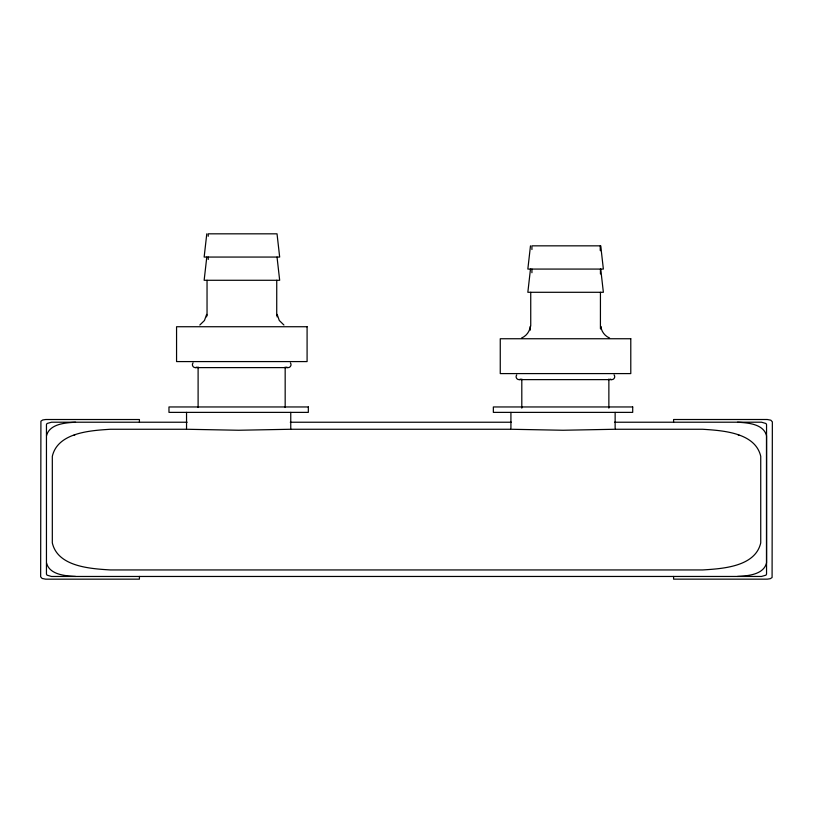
<?xml version="1.0" encoding="UTF-8"?>
<svg xmlns="http://www.w3.org/2000/svg" width="813" height="813" viewBox="0 0 813 813"><rect width="100%" height="100%" fill="white"/><g stroke="black" fill="none" stroke-linecap="round" stroke-linejoin="round"><path stroke-width="1.22" d="M276.725 315.434L276.745 280.282M600.421 328.706L600.441 292.294M208.23 259.499L208.23 257.06M531.926 272.741L531.926 269.073M277.111 316.867L277.131 314.397L279.296 320.495L283.93 325.017M600.807 328.879L600.827 326.409C601.386 331.48 604.842 336.064 609.567 338.005M206.787 233.829L204.144 257.06L279.672 257.06L277.03 233.829L208.219 233.829L208.23 236.278M206.787 257.06L204.144 280.282L279.672 280.282L277.03 257.06M530.483 245.841L527.84 269.073L603.368 269.073L600.726 245.841L531.915 245.841L531.926 249.51M530.483 269.073L527.84 292.294L603.368 292.294L600.726 269.073M46.504 435.758C49.512 423.858 65.355 422.79 75.538 422.232M193.057 362.852C191.38 364.681 193.057 367.923 195.516 367.618L287.914 367.618C290.373 367.923 292.05 364.681 290.373 362.852M516.753 374.864C515.076 376.693 516.753 379.935 519.212 379.63L611.61 379.63C614.069 379.935 615.746 376.693 614.069 374.864M73.81 435.362L74.908 434.914M199.825 325.017L204.459 320.495L206.624 314.397L206.644 316.867M196.929 367.11L195.516 367.618M520.625 379.122L519.212 379.63M521.58 338.005C526.306 336.064 529.751 331.48 530.32 326.409L530.34 330.108M737.503 576.437C747.686 575.889 763.539 574.821 766.537 562.911L766.537 435.758C763.539 423.858 747.686 422.79 737.503 422.232M187.132 422.232L51.524 422.211L47.032 423.502L46.453 424.569L46.453 574.1L47.032 575.167L51.524 576.468L761.476 576.458L765.968 575.167L766.547 574.1L766.547 424.569L765.968 423.502L761.476 422.201L614.496 422.232M290.282 422.232L511.397 422.232M186.045 429.264L110.385 429.264C90.65 430.555 57.784 432.435 52.317 456.327L52.317 542.891C57.753 566.773 90.507 568.704 110.385 569.943L702.666 569.943C722.544 568.704 755.297 566.773 760.734 542.891L760.734 456.327C755.267 432.435 722.391 430.555 702.666 429.264L615.634 429.264M291.278 429.264L510.401 429.264M75.538 576.437C65.355 575.889 49.512 574.821 46.504 562.911M738.143 434.914L739.23 435.362M611.61 379.63L610.197 379.122M287.914 367.618L286.501 367.11M600.411 245.841L600.421 250.729L600.441 245.841M673.581 422.232L673.581 419.518L767.279 419.498L770.846 420.199L772.35 421.856L772.086 577.525L770.246 578.704L767.279 579.161L673.581 579.141L673.581 576.437M615.136 412.374L615.136 429.264L563.033 430.25L510.92 429.264L510.92 412.374M608.866 379.021L608.866 408.136M600.441 269.073L600.441 273.961M530.737 292.294L530.737 326.196M521.804 379.021L521.804 408.136M290.759 412.374L290.759 429.264L238.656 430.25L186.543 429.264L186.543 412.374M285.17 367.009L285.17 407.506M207.041 280.282L207.041 315.434M198.108 367.009L198.108 407.506M139.419 422.232L139.419 419.528L45.721 419.508L42.754 419.965L40.914 421.144L40.65 576.813L42.154 578.47L45.721 579.171L139.419 579.151L139.419 576.437M307.09 326.735L176.563 326.735L176.563 361.582L307.09 361.582L307.09 326.735M630.786 338.747L500.259 338.747L500.259 373.594L630.786 373.594L630.786 338.747M308.33 406.957L168.972 406.957L168.972 412.374L308.33 412.374L308.33 406.957M632.707 406.957L493.349 406.957L493.349 412.374L632.707 412.374L632.707 406.957"/></g></svg>
